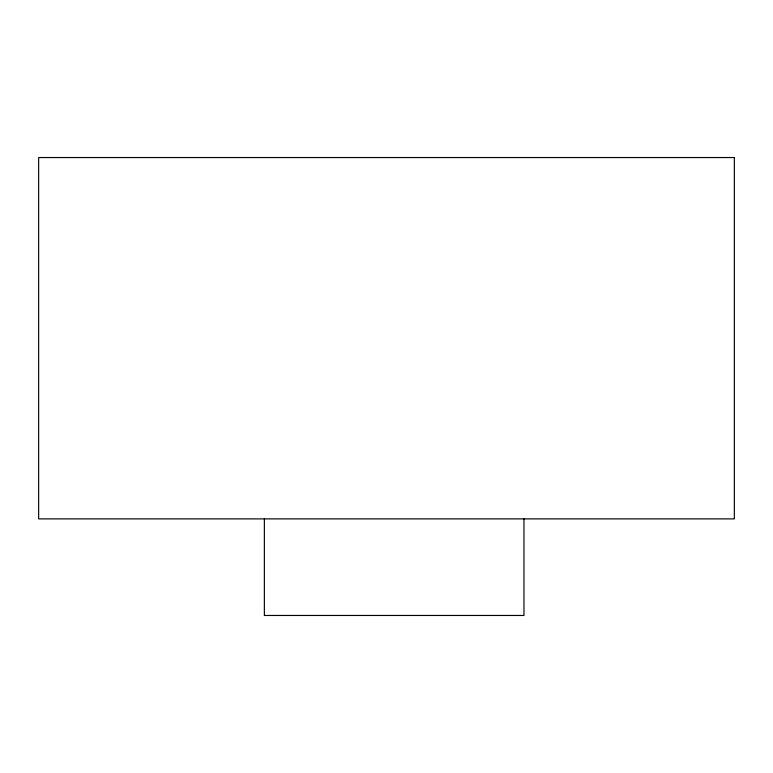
<?xml version="1.0" encoding="UTF-8"?>
<svg xmlns="http://www.w3.org/2000/svg" width="773" height="773" viewBox="0 0 773 773"><rect width="100%" height="100%" fill="white"/><g stroke="black" fill="none" stroke-linecap="round" stroke-linejoin="round"><path stroke-width="1.16" d="M523.959 518.886L523.959 615.463L264.366 615.463L264.366 518.886M734.35 157.537L38.65 157.537L38.65 518.886L734.35 518.886L734.35 157.537"/></g></svg>
